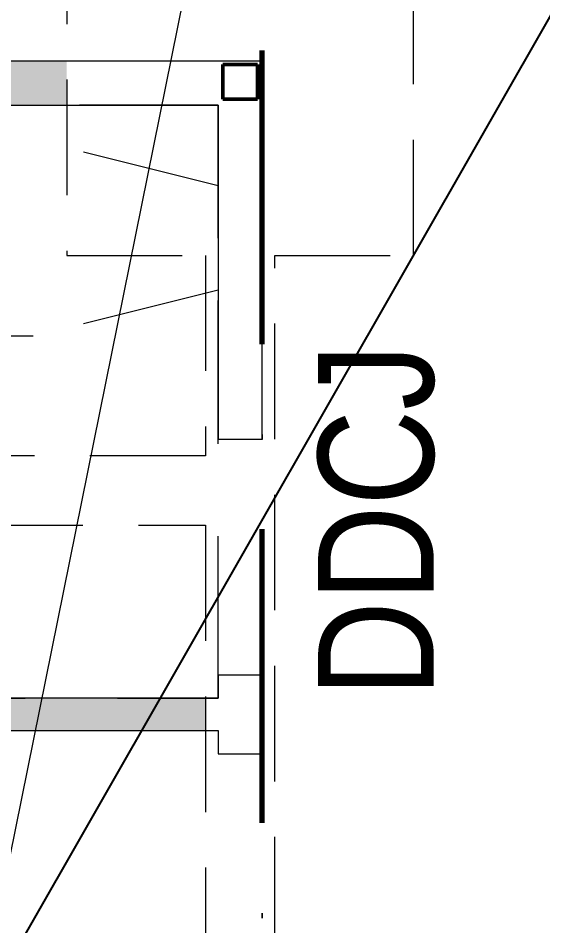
# Model space of a CAD drawing. Header units: millimetres. Extents: x 1606 to 178479, y -4237 to 231581.
# Drawn here: x 42301 to 44571, y 209586 to 213511 of the extents above; entities that cross this region are included whole.
import ezdxf

# ---------------------------------------------------------------- set-up
doc = ezdxf.new("R2010")
doc.units = ezdxf.units.MM
for name, pattern in [('_SGE_Hidden', [740, 500, -240]), ('Dash', [1000, 600, -400]), ('Dash Dot', [2070, 1270, -400, 0, -400]), ('Hidden_2_', [1428.76, 952.5, -476.26])]:
    doc.linetypes.add(name, pattern=pattern)
for name, color, linetype, lineweight in [('0-1', 7, 'Continuous', 5), ('A-DETL', 90, 'Continuous', 18), ('A-DETL-2', 90, 'Dash Dot', 70), ('A-WALL-1', 253, 'Continuous', 18), ('A-WALL-2', 9, 'Continuous', 9), ('G-ANNO-TEXT-1', 7, 'Continuous', 25), ('G-ANNO-TEXT-2', 10, 'Continuous', 25), ('P-SANR-FIXT-1', 9, 'Continuous', 9), ('P-SANR-FIXT-2', 6, 'Dash', 9), ('P-SANR-FIXT-HDLN-1', 9, 'Dash', 9), ('P-SANR-FIXT-HDLN-2', 131, 'Hidden_2_', 9), ('S-BEAM-1', 7, '_SGE_Hidden', 18), ('S-COLS', 52, 'Continuous', 18), ('S-COLS-SYMB', 171, 'Continuous', 50), ('S-FNDN-1', 32, '_SGE_Hidden', 18)]:
    doc.layers.add(name, color=color, linetype=linetype, lineweight=lineweight)
doc.layers.add('A-WALL-PATT-1', color=254, linetype='Continuous', lineweight=35, transparency=1)
doc.styles.add('Arial Narrow_3', font='ARIALN.TTF', dxfattribs={"height": 500})

# ---------------------------------------------------------------- blocks, each defined once
blk = doc.blocks.new('WYA_PF_Accessible Bathroom_Option 3_with Shower - WC_Concealed Cistern-9388108-WAREHOUSE SLAB PLAN')
at = {"layer": 'P-SANR-FIXT-1'}
for q in [(670, 612.3), (637.7, 580), (702.3, 580), (670, 547.7)]:
    blk.add_line((670, 580), q, dxfattribs=at)
at = {"layer": 'P-SANR-FIXT-HDLN-1'}
for p, q in [((-1315, 3265), (-1315, 2238.1)), ((130, 3265), (-1315, 3265)), ((1150, 3265), (130, 3265)), ((1250, 3265), (1150, 3265)), ((1250, 830), (1250, 3265)), ((-1315, 2238.1), (-1315, 2220.7)), ((-1315, 2217.5), (-1315, 1828.6)), ((-1315, 1825.4), (-1315, 1807.9)), ((-1315, 1807.9), (-1315, 0)), ((-350, 1200), (1250, 1200)), ((-350, 0), (-350, 1200)), ((1250, 765), (1250, 830)), ((1250, 582.5), (1250, 765)), ((1250, 517.5), (1250, 582.5)), ((1250, 335), (1250, 517.5)), ((1250, 270), (1250, 335)), ((1250, 0), (1250, 270)), ((1250, 0), (-1315, 0))]:
    blk.add_line(p, q, dxfattribs=at)
at = {"layer": 'P-SANR-FIXT-HDLN-2'}
for p, q in [((670, 580), (90, 1160)), ((90, 0), (90, 1160)), ((90, 1160), (1250, 1160)), ((1250, 1160), (670, 580)), ((1250, 1160), (1250, 0)), ((670, 580), (90, 0)), ((670, 580), (1250, 0)), ((1250, 0), (90, 0))]:
    blk.add_line(p, q, dxfattribs=at)
blk = doc.blocks.new('WYA_PF_DDA_Clearance_Basin - WYA_PF_DDA Basin_Clearance-5699451-WAREHOUSE SLAB PLAN')
at = {"layer": 'P-SANR-FIXT-2'}
for p, q in [((350, 0), (150, -800)), ((575, 0), (350, 0)), ((575, 0), (800, 0)), ((800, 0), (1000, -800)), ((150, -1500), (150, -800)), ((1000, -800), (1000, -1500)), ((1000, -1500), (150, -1500))]:
    blk.add_line(p, q, dxfattribs=at)
blk = doc.blocks.new('23068_Challenger Spec EF_Central_v23_rvt-1-WAREHOUSE SLAB PLAN')
at = {"layer": 'A-WALL-PATT-1'}
for points in [[(32810.3, 213135.1), (32810.3, 213325.1), (30160.3, 213325.1), (30160.3, 213135.1), (32438.4, 213135.1)], [(30200.3, 210430.1), (30422.1, 210430.1), (30422.1, 210530.1), (30828.5, 210530.1), (30828.5, 210430.1), (33410.3, 210432.2), (33410.3, 210570.1), (30200.3, 210570.1), (30200.3, 210469.6)]]:
    blk.add_hatch(color=256, dxfattribs=at).paths.add_polyline_path(points)
at = {"layer": 'A-WALL-1'}
for p, q in [((33655.3, 213325.1), (30065.3, 213325.1)), ((33655.3, 213135.1), (33655.3, 213325.1)), ((32438.4, 213135.1), (33465.3, 213135.1)), ((33465.3, 213135.1), (33465.3, 211690.1)), ((33655.3, 211690.1), (33655.3, 213135.1)), ((33465.3, 211690.1), (33655.3, 211690.1)), ((33465.3, 210670.1), (33465.3, 210570.1)), ((33655.3, 210670.1), (33465.3, 210670.1)), ((33655.3, 210330.1), (33655.3, 210670.1)), ((33465.3, 210570.1), (31030.3, 210570.1)), ((30840.4, 210430.1), (33465.3, 210430.1)), ((33465.3, 210430.1), (33465.3, 210330.1)), ((33465.3, 210330.1), (33655.3, 210330.1))]:
    blk.add_line(p, q, dxfattribs=at)
at = {"layer": 'A-WALL-2'}
for p, q in [((33655.3, 213325.1), (30065.3, 213325.1)), ((33655.3, 213325.1), (33655.3, 213135.1)), ((32438.4, 213135.1), (33465.3, 213135.1)), ((33465.3, 213135.1), (33465.3, 211690.1)), ((33655.3, 211690.1), (33655.3, 213135.1)), ((33465.3, 211690.1), (33655.3, 211690.1)), ((33465.3, 210670.1), (33465.3, 210570.1)), ((33655.3, 210670.1), (33465.3, 210670.1)), ((33655.3, 210330.1), (33655.3, 210670.1)), ((33465.3, 210570.1), (31030.3, 210570.1)), ((30840.4, 210430.1), (33465.3, 210430.1)), ((33465.3, 210430.1), (33465.3, 210330.1)), ((33465.3, 210330.1), (33655.3, 210330.1))]:
    blk.add_line(p, q, dxfattribs=at)
at = {"layer": 'P-SANR-FIXT-1'}
for name, p, rotation in [('WYA_PF_Accessible Bathroom_Option 3_with Shower - WC_Concealed Cistern-9388108-WAREHOUSE SLAB PLAN', (30200.3, 211820.1), 270.0000000000001), ('WYA_PF_DDA_Clearance_Basin - WYA_PF_DDA Basin_Clearance-5699451-WAREHOUSE SLAB PLAN', (33465.3, 213135.1), 270.0000000000006)]:
    blk.add_blockref(name, p, dxfattribs=dict(at, rotation=rotation))
blk = doc.blocks.new('SGE_SCL-Column-Steel-SHS - OC2 - 150x9_0 SHS-2709418-WAREHOUSE SLAB PLAN')
at = {"layer": 'S-COLS-SYMB'}
for p, q in [((-75, -75), (-75, 75)), ((-75, 75), (75, 75)), ((75, 75), (75, -75)), ((75, -75), (-75, -75))]:
    blk.add_line(p, q, dxfattribs=at)

msp = doc.modelspace()

# ---------------------------------------------------------------- linework, layer by layer
at = {"layer": 'A-DETL'}
msp.add_line((43356, 215275.1), (40196, 199680.1), dxfattribs=at)
at = {"layer": 'A-DETL-2'}
msp.add_line((43356, 199680.1), (43356, 215275.1), dxfattribs=at)
at = {"layer": 'G-ANNO-TEXT-2'}
msp.add_line((42107.6, 209157.3), (49558.4, 222180), dxfattribs=at)
at = {"layer": 'S-BEAM-1'}
for p, q in [((43111, 212485.1), (43111, 211617.6)), ((43411, 207990.1), (43411, 212485.1)), ((43111, 211617.6), (39861, 211617.6)), ((39861, 211317.6), (43111, 211317.6)), ((43111, 211317.6), (43111, 207990.1))]:
    msp.add_line(p, q, dxfattribs=at)
at = {"layer": 'S-FNDN-1'}
for p, q in [((42511, 213985.1), (42511, 212485.1)), ((44011, 212485.1), (44011, 213985.1)), ((42511, 212485.1), (43111, 212485.1)), ((43411, 212485.1), (44011, 212485.1))]:
    msp.add_line(p, q, dxfattribs=at)

# ---------------------------------------------------------------- block references
at = {"layer": '0-1'}
msp.add_blockref('23068_Challenger Spec EF_Central_v23_rvt-1-WAREHOUSE SLAB PLAN', (9700.7, 0), dxfattribs=at)
at = {"layer": 'S-COLS'}
msp.add_blockref('SGE_SCL-Column-Steel-SHS - OC2 - 150x9_0 SHS-2709418-WAREHOUSE SLAB PLAN', (43261, 213235.1), dxfattribs=at)

# ---------------------------------------------------------------- texts
at = {"layer": 'G-ANNO-TEXT-1', "insert": (43598.5, 210576.2), "char_height": 500, "width": 1843.881, "attachment_point": 1, "rotation": 90, "style": 'Arial Narrow_3'}
msp.add_mtext('DDCJ', dxfattribs=at)

doc.saveas('drawing.dxf')
